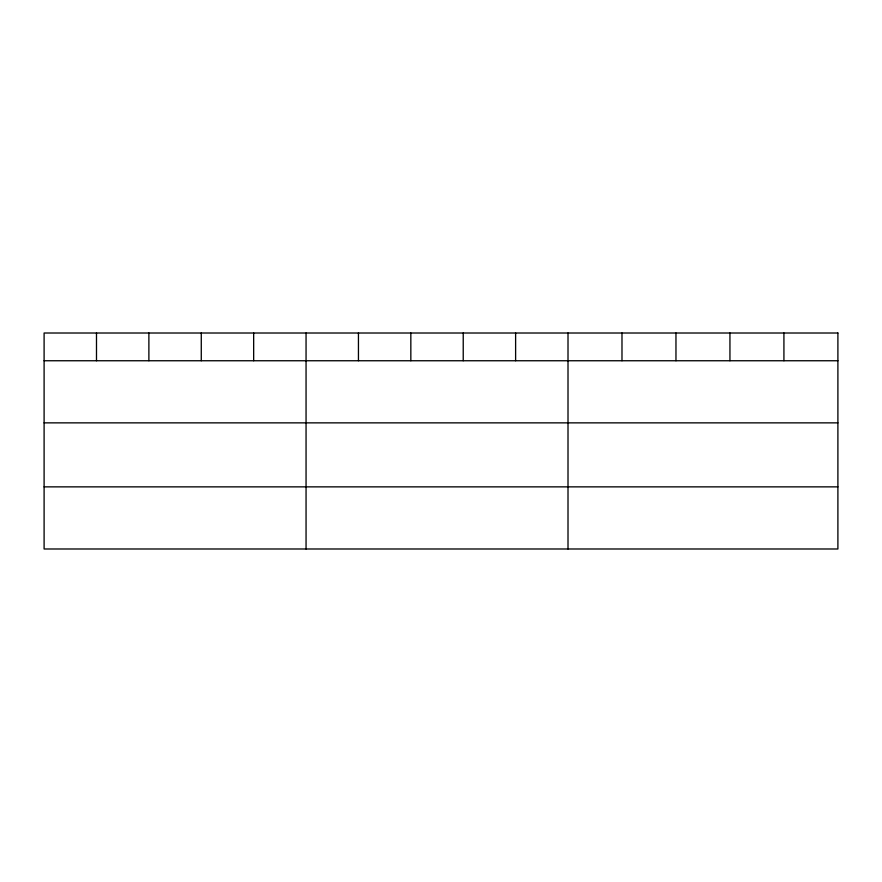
<?xml version="1.0" encoding="UTF-8"?>
<svg xmlns="http://www.w3.org/2000/svg" width="882" height="882" viewBox="0 0 882 882"><rect width="100%" height="100%" fill="white"/><g stroke="black" fill="none" stroke-linecap="round" stroke-linejoin="round"><path stroke-width="1.32" d="M44.1 360.749L837.9 360.749M44.1 422.864L837.9 422.864M44.1 486.864L837.9 486.864M783.922 333.01L783.922 360.749M729.943 333.01L729.943 360.749M675.965 333.01L675.965 360.749M621.986 333.01L621.986 360.749M568.008 333.01L568.008 548.99M515.617 333.01L515.617 360.749M463.226 333.01L463.226 360.749M410.836 333.01L410.836 360.749M358.445 333.01L358.445 360.749M306.054 333.01L306.054 548.99M253.663 333.01L253.663 360.749M201.272 333.01L201.272 360.749M148.882 333.01L148.882 360.749M96.491 333.01L96.491 360.749M837.9 333.01L44.1 333.01L44.1 548.99L837.9 548.99L837.9 333.01"/></g></svg>
